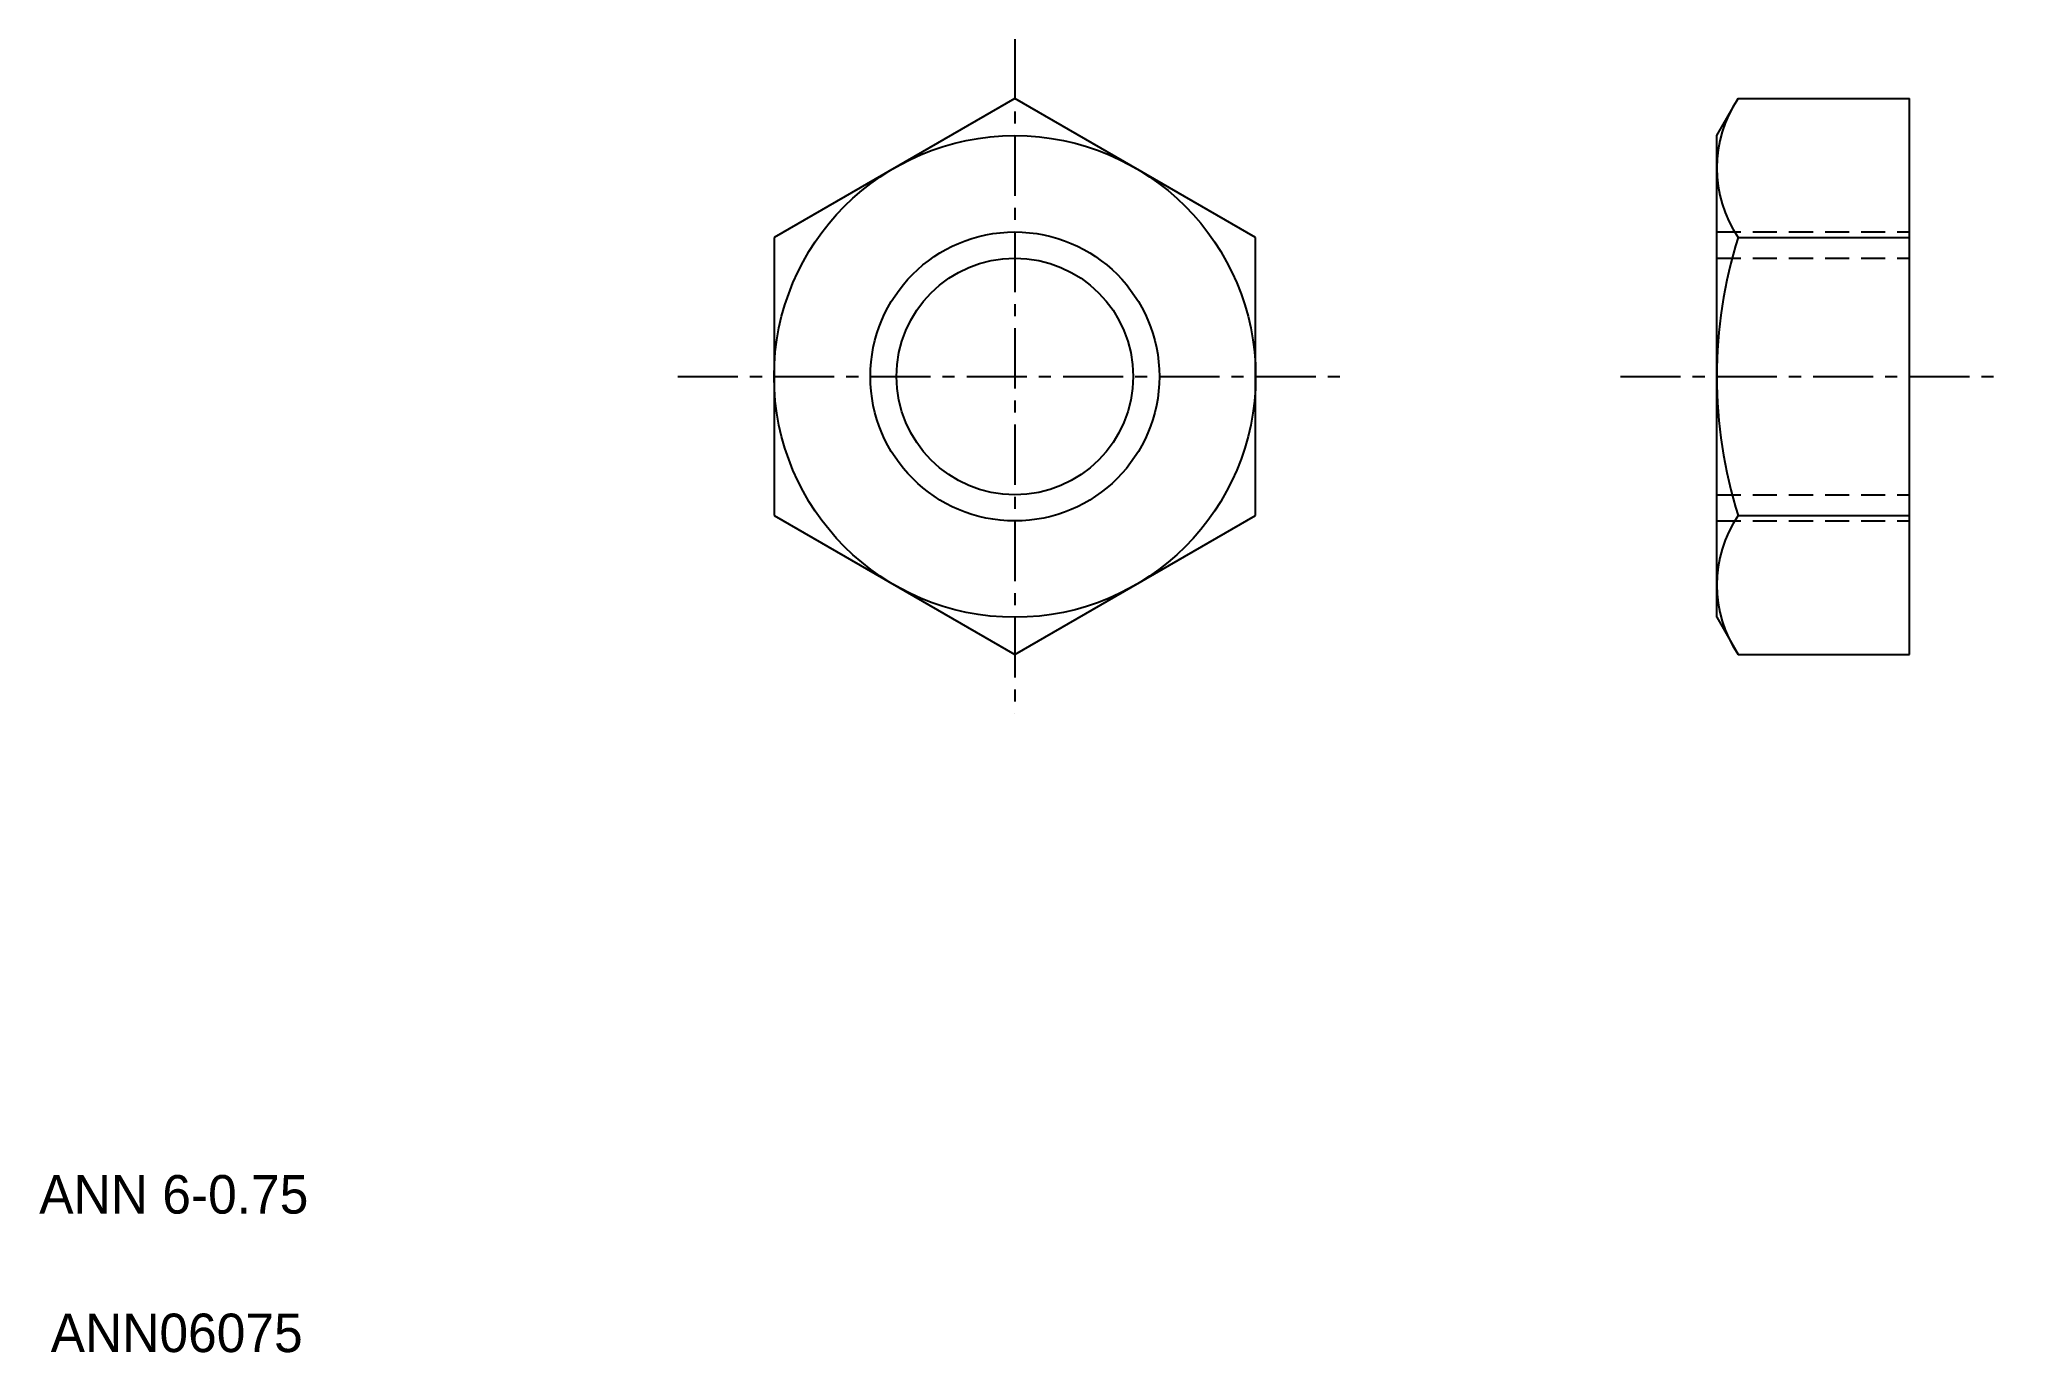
# Model space of a CAD drawing. Extents: x 1.8 to 42.6, y 2 to 29.3.
import ezdxf

# ---------------------------------------------------------------- set-up
doc = ezdxf.new("R2010")
doc.units = 0
doc.linetypes.add('CENTER', pattern=[2, 1.25, -0.25, 0.25, -0.25])
doc.linetypes.add('DASHED', pattern=[0.75, 0.5, -0.25])
doc.layers.get('0').update_dxf_attribs({"linetype": 'CONTINUOUS'})
doc.layers.add('CENTER', color=1, linetype='CENTER')

msp = doc.modelspace()

# ---------------------------------------------------------------- linework, layer by layer
at = {"color": 7, "linetype": 'CONTINUOUS'}
for p, q in [((22.021, 28.03), (17.021, 25.144)), ((27.021, 25.144), (22.021, 28.03)), ((36.595, 27.257), (37.041, 28.03)), ((37.041, 28.03), (40.595, 28.03)), ((40.595, 16.483), (40.595, 28.03)), ((36.595, 17.257), (36.595, 27.257)), ((24.521, 26.587), (24.521, 26.587)), ((25.771, 25.865), (25.771, 25.865)), ((17.021, 25.144), (17.021, 19.37)), ((27.021, 19.37), (27.021, 25.144)), ((37.041, 25.144), (40.595, 25.144)), ((17.021, 19.37), (22.021, 16.483)), ((22.021, 16.483), (27.021, 19.37)), ((37.041, 19.37), (40.595, 19.37)), ((36.595, 17.257), (37.041, 16.483)), ((37.041, 16.483), (40.595, 16.483))]:
    msp.add_line(p, q, dxfattribs=at)
at = {"color": 3, "linetype": 'DASHED'}
for p, q in [((36.595, 25.257), (40.595, 25.257)), ((36.595, 24.715), (40.595, 24.715)), ((36.595, 19.798), (40.595, 19.798)), ((36.595, 19.257), (40.595, 19.257))]:
    msp.add_line(p, q, dxfattribs=at)
at = {"color": 7, "linetype": 'CONTINUOUS'}
for radius in [5, 2.458]:
    msp.add_circle((22.021, 22.257), radius, dxfattribs=at)
at = {"color": 3, "linetype": 'CONTINUOUS'}
msp.add_circle((22.021, 22.257), 3, dxfattribs=at)
at = {"color": 7, "linetype": 'CONTINUOUS'}
for centre, radius, start, end in [((39.15, 26.587), 2.555, 145.6074, 214.3927), ((46.148, 22.257), 9.553, 162.412, 197.588), ((39.15, 17.927), 2.555, 145.6073, 214.3926)]:
    msp.add_arc(centre, radius, start, end, dxfattribs=at)
at = {"layer": 'CENTER', "color": 1, "linetype": 'CENTER'}
for p, q in [((22.021, 29.257), (22.021, 15.257)), ((15.021, 22.257), (29.021, 22.257)), ((34.595, 22.257), (42.595, 22.257))]:
    msp.add_line(p, q, dxfattribs=at)

# ---------------------------------------------------------------- texts
at = {"color": 7, "linetype": 'CONTINUOUS'}
for s, p in [('ANN 6-0.75', (1.762, 4.876)), ('ANN06075', (2, 2))]:
    msp.add_text(s, height=0.8, dxfattribs=at).set_placement(p)

doc.saveas('drawing.dxf')
